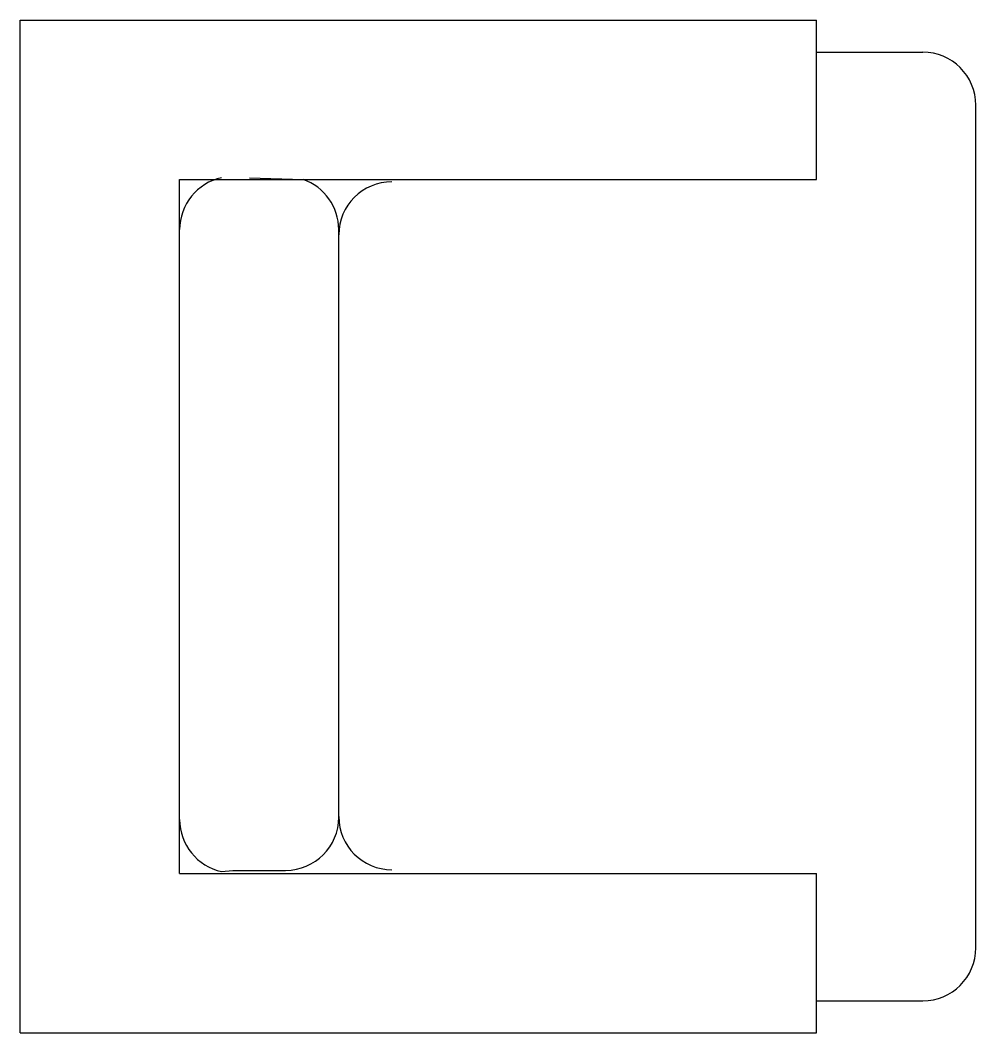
# Model space of a CAD drawing. Header units: millimetres. Extents: x 125.323 to 126.223, y 251.316 to 252.27.
import ezdxf

# ---------------------------------------------------------------- set-up
doc = ezdxf.new("R2010")
doc.units = ezdxf.units.MM

msp = doc.modelspace()

# ---------------------------------------------------------------- linework, layer by layer
for p, q in [((125.32298, 251.31624), (125.32298, 252.26977)), ((125.32298, 252.26977), (126.07298, 252.26977)), ((126.07298, 252.11977), (126.07298, 252.26977)), ((126.07298, 252.23977), (126.17298, 252.23977)), ((126.22298, 251.51699), (126.22298, 252.18977)), ((125.47298, 251.46624), (125.47298, 252.11977)), ((125.47298, 252.11977), (126.07298, 252.11977)), ((125.53889, 252.12122), (125.58942, 252.11977)), ((125.47311, 251.51699), (125.47311, 252.06699)), ((125.62298, 251.51919), (125.62298, 252.07255)), ((126.22298, 251.39624), (126.22298, 252.06699)), ((125.47311, 251.46624), (125.47311, 251.47902)), ((125.47298, 251.46624), (126.07298, 251.46624)), ((125.51267, 251.46809), (125.52311, 251.46919)), ((125.52311, 251.46919), (125.57298, 251.46919)), ((126.07298, 251.31624), (126.07298, 251.46624)), ((126.07298, 251.34624), (126.17298, 251.34624)), ((125.32298, 251.31624), (126.07298, 251.31624))]:
    msp.add_line(p, q)
for centre, start, end in [((126.17298, 252.18977), 0, 90), ((125.52311, 252.07255), 102.05335, 180), ((125.57298, 252.07255), 0, 70.80185), ((125.67298, 252.06757), 90, 180), ((125.52311, 251.51699), 180, 257.94665), ((125.57298, 251.51919), 270, 0), ((125.67298, 251.51977), 180, 270), ((126.17298, 251.39624), 270, 0)]:
    msp.add_arc(centre, 0.05, start, end)

doc.saveas('drawing.dxf')
